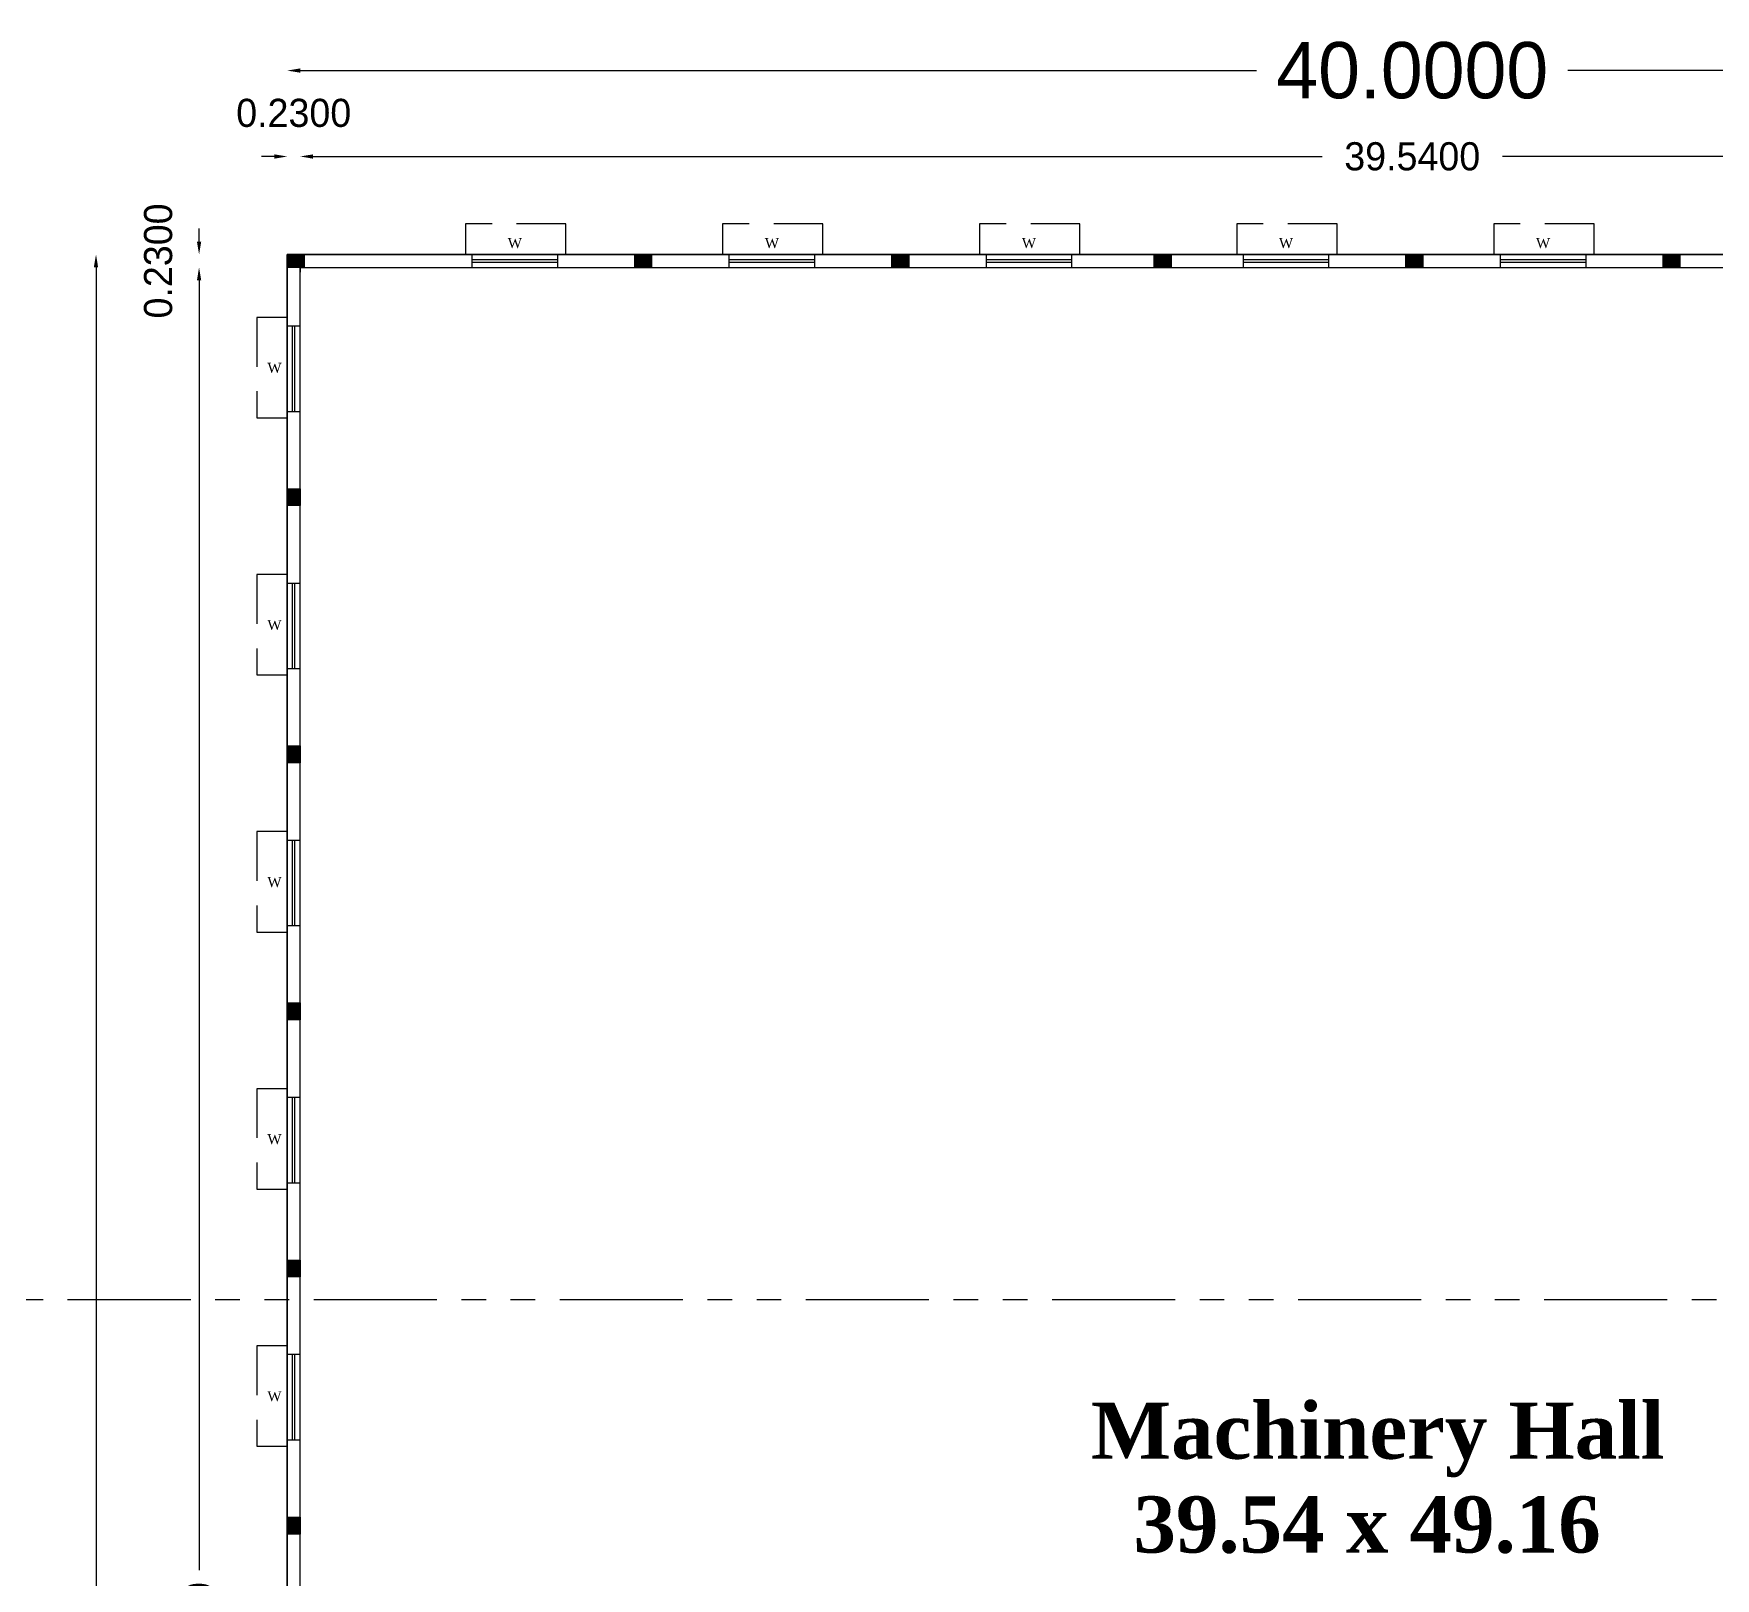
# Model space of a CAD drawing. Header units: metres. Extents: x 0 to 1012, y 0 to 496.
# Drawn here: x 743.71 to 773.61, y 304.55 to 332.01 of the extents above; entities that cross this region are included whole.
import ezdxf

# ---------------------------------------------------------------- set-up
doc = ezdxf.new("R2010")
doc.units = ezdxf.units.M
doc.header["$LTSCALE"] = 3.5
doc.header["$MEASUREMENT"] = 0
doc.linetypes.add('HIDDEN', pattern=[0.375, 0.25, -0.125])
doc.linetypes.add('PHANTOM2', pattern=[1.25, 0.625, -0.125, 0.125, -0.125, 0.125, -0.125])
doc.layers.get('0').update_dxf_attribs({"linetype": 'CONTINUOUS'})
doc.layers.get('DEFPOINTS').update_dxf_attribs({"linetype": 'CONTINUOUS'})
doc.styles.add('RomanS', font='romans.shx')
doc.dimstyles.get("Standard").update_dxf_attribs({"dimtxt": 0.18, "dimasz": 0.18, "dimexe": 0.18, "dimexo": 0.0625, "dimgap": 0.09, "dimtad": 0, "dimtih": 1, "dimtoh": 1, "dimdec": 4, "dimzin": 0, "dimdsep": 46, "dimtxsty": 'Standard', "dimcen": 0.09, "dimadec": 0, "dimazin": 0, "dimtfac": 1, "dimtdec": 4, "dimtofl": 0, "dimtmove": 0, "dimatfit": 3, "dimfxl": 0, "dimtolj": 1, "dimtzin": 0, "dimarcsym": 0})

# ---------------------------------------------------------------- blocks, each defined once
blk = doc.blocks.new('*D70')
at = {"color": 0, "lineweight": -2}
for p, q in [((748.451, 331.353), (765.453, 331.353)), ((787.991, 331.353), (770.989, 331.353))]:
    blk.add_line(p, q, dxfattribs=at)
at = {"color": 0}
for points in [[(748.451, 331.392), (748.451, 331.315), (748.221, 331.353)], [(787.991, 331.392), (787.991, 331.315), (788.221, 331.353)]]:
    blk.add_solid(points, dxfattribs=at)
at = {"layer": 'DEFPOINTS', "color": 0}
for p in [(788.221, 331.353), (748.221, 328.084), (788.221, 328.084)]:
    blk.add_point(p, dxfattribs=at)
at = {"color": 0, "insert": (768.221, 331.353), "char_height": 1, "attachment_point": 5}
blk.add_mtext('\\A1;40.0000', dxfattribs=at)
blk = doc.blocks.new('*D72')
at = {"color": 0, "lineweight": -2}
for p, q in [((748.681, 329.826), (766.619, 329.826)), ((787.761, 329.826), (769.823, 329.826))]:
    blk.add_line(p, q, dxfattribs=at)
at = {"color": 0}
for points in [[(748.681, 329.864), (748.681, 329.787), (748.451, 329.826)], [(787.761, 329.864), (787.761, 329.787), (787.991, 329.826)]]:
    blk.add_solid(points, dxfattribs=at)
at = {"layer": 'DEFPOINTS', "color": 0}
for p in [(787.991, 329.826), (748.451, 327.854), (787.991, 327.854)]:
    blk.add_point(p, dxfattribs=at)
at = {"color": 0, "insert": (768.221, 329.826), "char_height": 0.5, "attachment_point": 5}
blk.add_mtext('\\A1;39.5400', dxfattribs=at)
blk = doc.blocks.new('*D73')
at = {"color": 0, "lineweight": -2}
for p, q in [((747.991, 329.826), (747.761, 329.826)), ((748.681, 329.826), (748.911, 329.826))]:
    blk.add_line(p, q, dxfattribs=at)
at = {"color": 0}
for points in [[(747.991, 329.864), (747.991, 329.787), (748.221, 329.826)], [(748.681, 329.864), (748.681, 329.787), (748.451, 329.826)]]:
    blk.add_solid(points, dxfattribs=at)
at = {"layer": 'DEFPOINTS', "color": 0}
for p in [(748.451, 329.826), (748.221, 328.084), (748.451, 327.854)]:
    blk.add_point(p, dxfattribs=at)
at = {"color": 0, "insert": (748.336, 330.598), "char_height": 0.5, "attachment_point": 5}
blk.add_mtext('\\A1;0.2300', dxfattribs=at)
blk = doc.blocks.new('*D74')
at = {"color": 0, "lineweight": -2}
for p, q in [((746.653, 327.624), (746.653, 304.698)), ((746.653, 278.924), (746.653, 301.851))]:
    blk.add_line(p, q, dxfattribs=at)
at = {"color": 0}
for points in [[(746.615, 327.624), (746.692, 327.624), (746.653, 327.854)], [(746.615, 278.924), (746.692, 278.924), (746.653, 278.694)]]:
    blk.add_solid(points, dxfattribs=at)
at = {"layer": 'DEFPOINTS', "color": 0}
for p in [(746.653, 327.854), (748.451, 327.854), (748.221, 278.694)]:
    blk.add_point(p, dxfattribs=at)
at = {"color": 0, "insert": (746.653, 303.274), "char_height": 0.5, "attachment_point": 5, "rotation": 90}
blk.add_mtext('\\A1;49.1600', dxfattribs=at)
blk = doc.blocks.new('*D75')
at = {"color": 0, "lineweight": -2}
for p, q in [((744.821, 327.854), (744.821, 304.341)), ((744.821, 275.314), (744.821, 298.828))]:
    blk.add_line(p, q, dxfattribs=at)
at = {"color": 0}
for points in [[(744.782, 327.854), (744.859, 327.854), (744.821, 328.084)], [(744.782, 275.314), (744.859, 275.314), (744.821, 275.084)]]:
    blk.add_solid(points, dxfattribs=at)
at = {"layer": 'DEFPOINTS', "color": 0}
for p in [(748.221, 328.084), (744.821, 275.084), (748.221, 275.084)]:
    blk.add_point(p, dxfattribs=at)
at = {"color": 0, "insert": (744.821, 301.584), "char_height": 1, "attachment_point": 5, "rotation": 90}
blk.add_mtext('\\A1;53.0000', dxfattribs=at)
blk = doc.blocks.new('*D76')
at = {"color": 0, "lineweight": -2}
for p, q in [((746.653, 328.314), (746.653, 328.544)), ((746.653, 327.624), (746.653, 327.394))]:
    blk.add_line(p, q, dxfattribs=at)
at = {"color": 0}
for points in [[(746.615, 328.314), (746.692, 328.314), (746.653, 328.084)], [(746.615, 327.624), (746.692, 327.624), (746.653, 327.854)]]:
    blk.add_solid(points, dxfattribs=at)
at = {"layer": 'DEFPOINTS', "color": 0}
for p in [(748.221, 328.084), (746.653, 327.854), (748.451, 327.854)]:
    blk.add_point(p, dxfattribs=at)
at = {"color": 0, "insert": (745.928, 327.969), "char_height": 0.5, "attachment_point": 5, "rotation": 90}
blk.add_mtext('\\A1;0.2300', dxfattribs=at)

msp = doc.modelspace()

# ---------------------------------------------------------------- hatches: boundary and pattern name
h = msp.add_hatch(color=256)
h.dxf.hatch_style = 1
h.paths.add_polyline_path([(748.52111, 327.85424), (748.52111, 328.08424), (748.22111, 328.08424), (748.22111, 327.85424)])
h = msp.add_hatch(color=256)
h.dxf.hatch_style = 1
h.paths.add_polyline_path([(754.6992, 327.85424), (754.6992, 328.08424), (754.3992, 328.08424), (754.3992, 327.85424)])
h = msp.add_hatch(color=256)
h.dxf.hatch_style = 1
h.paths.add_polyline_path([(759.2692, 327.85424), (759.2692, 328.08424), (758.9692, 328.08424), (758.9692, 327.85424)])
h = msp.add_hatch(color=256)
h.dxf.hatch_style = 1
h.paths.add_polyline_path([(763.9342, 327.85424), (763.9342, 328.08424), (763.6342, 328.08424), (763.6342, 327.85424)])
h = msp.add_hatch(color=256)
h.dxf.hatch_style = 1
h.paths.add_polyline_path([(768.4092, 327.85424), (768.4092, 328.08424), (768.1092, 328.08424), (768.1092, 327.85424)])
h = msp.add_hatch(color=256)
h.dxf.hatch_style = 1
h.paths.add_polyline_path([(772.9792, 327.85424), (772.9792, 328.08424), (772.6792, 328.08424), (772.6792, 327.85424)])
h = msp.add_hatch(color=256)
h.dxf.hatch_style = 1
h.paths.add_polyline_path([(748.22111, 323.61924), (748.45111, 323.61924), (748.45111, 323.91924), (748.22111, 323.91924)])
h = msp.add_hatch(color=256)
h.dxf.hatch_style = 1
h.paths.add_polyline_path([(748.22111, 319.04924), (748.45111, 319.04924), (748.45111, 319.34924), (748.22111, 319.34924)])
h = msp.add_hatch(color=256)
h.dxf.hatch_style = 1
h.paths.add_polyline_path([(748.22111, 314.47924), (748.45111, 314.47924), (748.45111, 314.77924), (748.22111, 314.77924)])
h = msp.add_hatch(color=256)
h.dxf.hatch_style = 1
h.paths.add_polyline_path([(748.22111, 309.90924), (748.45111, 309.90924), (748.45111, 310.20924), (748.22111, 310.20924)])
h = msp.add_hatch(color=256)
h.dxf.hatch_style = 1
h.paths.add_polyline_path([(748.22111, 305.33924), (748.45111, 305.33924), (748.45111, 305.63924), (748.22111, 305.63924)])

# ---------------------------------------------------------------- linework, layer by layer
at = {"linetype": 'HIDDEN'}
for p, q in [((753.1742, 328.62772), (751.39048, 328.62772)), ((751.39048, 328.62772), (751.39048, 328.08277)), ((753.1742, 328.08277), (753.1742, 328.62772)), ((757.7442, 328.62772), (755.96048, 328.62772)), ((755.96048, 328.62772), (755.96048, 328.08277)), ((757.7442, 328.08277), (757.7442, 328.62772)), ((762.3142, 328.62772), (760.53048, 328.62772)), ((760.53048, 328.62772), (760.53048, 328.08277)), ((762.3142, 328.08277), (762.3142, 328.62772)), ((766.8842, 328.62772), (765.10048, 328.62772)), ((765.10048, 328.62772), (765.10048, 328.08277)), ((766.8842, 328.08277), (766.8842, 328.62772)), ((771.4542, 328.62772), (769.67048, 328.62772)), ((769.67048, 328.62772), (769.67048, 328.08277)), ((771.4542, 328.08277), (771.4542, 328.62772)), ((748.22258, 326.96424), (747.67763, 326.96424)), ((747.67763, 326.96424), (747.67763, 325.18052)), ((747.67763, 325.18052), (748.22258, 325.18052)), ((748.22258, 322.39424), (747.67763, 322.39424)), ((747.67763, 322.39424), (747.67763, 320.61052)), ((747.67763, 320.61052), (748.22258, 320.61052)), ((748.22258, 317.82424), (747.67763, 317.82424)), ((747.67763, 317.82424), (747.67763, 316.04052)), ((747.67763, 316.04052), (748.22258, 316.04052)), ((748.22258, 313.25424), (747.67763, 313.25424)), ((747.67763, 313.25424), (747.67763, 311.47052)), ((747.67763, 311.47052), (748.22258, 311.47052)), ((748.22258, 308.68424), (747.67763, 308.68424)), ((747.67763, 308.68424), (747.67763, 306.90052)), ((747.67763, 306.90052), (748.22258, 306.90052))]:
    msp.add_line(p, q, dxfattribs=at)
for p, q in [((788.22111, 328.08424), (748.22111, 328.08424)), ((748.22111, 327.85424), (748.22111, 328.08424)), ((748.22111, 328.08424), (748.52111, 328.08424)), ((748.22111, 327.76924), (748.22111, 328.06924)), ((748.22111, 328.06924), (748.45111, 328.06924)), ((748.45111, 328.06924), (748.45111, 327.76924)), ((748.52111, 328.08424), (748.52111, 327.85424)), ((751.5042, 328.08277), (751.5042, 327.85424)), ((751.5042, 327.9939), (753.0242, 327.9939)), ((753.0242, 328.08277), (753.0242, 327.85424)), ((754.3992, 327.85424), (754.3992, 328.08424)), ((754.3992, 328.08424), (754.6992, 328.08424)), ((754.6992, 328.08424), (754.6992, 327.85424)), ((756.0742, 328.08277), (756.0742, 327.85424)), ((756.0742, 327.9939), (757.5942, 327.9939)), ((757.5942, 328.08277), (757.5942, 327.85424)), ((758.9692, 327.85424), (758.9692, 328.08424)), ((758.9692, 328.08424), (759.2692, 328.08424)), ((759.2692, 328.08424), (759.2692, 327.85424)), ((760.6442, 328.08277), (760.6442, 327.85424)), ((760.6442, 327.9939), (762.1642, 327.9939)), ((762.1642, 328.08277), (762.1642, 327.85424)), ((763.6342, 327.85424), (763.6342, 328.08424)), ((763.6342, 328.08424), (763.9342, 328.08424)), ((763.9342, 328.08424), (763.9342, 327.85424)), ((765.2142, 328.08277), (765.2142, 327.85424)), ((765.2142, 327.9939), (766.7342, 327.9939)), ((766.7342, 328.08277), (766.7342, 327.85424)), ((768.1092, 327.85424), (768.1092, 328.08424)), ((768.1092, 328.08424), (768.4092, 328.08424)), ((768.4092, 328.08424), (768.4092, 327.85424)), ((769.7842, 328.08277), (769.7842, 327.85424)), ((769.7842, 327.9939), (771.3042, 327.9939)), ((771.3042, 328.08277), (771.3042, 327.85424)), ((772.6792, 327.85424), (772.6792, 328.08424)), ((772.6792, 328.08424), (772.9792, 328.08424)), ((772.9792, 328.08424), (772.9792, 327.85424)), ((748.45111, 327.94924), (748.22111, 327.94924)), ((748.52111, 327.85424), (748.22111, 327.85424)), ((751.5042, 327.94969), (753.0242, 327.94969)), ((754.6992, 327.85424), (754.3992, 327.85424)), ((756.0742, 327.94969), (757.5942, 327.94969)), ((759.2692, 327.85424), (758.9692, 327.85424)), ((760.6442, 327.94969), (762.1642, 327.94969)), ((763.9342, 327.85424), (763.6342, 327.85424)), ((765.2142, 327.94969), (766.7342, 327.94969)), ((768.4092, 327.85424), (768.1092, 327.85424)), ((769.7842, 327.94969), (771.3042, 327.94969)), ((772.9792, 327.85424), (772.6792, 327.85424)), ((748.22258, 326.81424), (748.45111, 326.81424)), ((748.31145, 325.29424), (748.31145, 326.81424)), ((748.35566, 325.29424), (748.35566, 326.81424)), ((748.22258, 325.29424), (748.45111, 325.29424)), ((748.22111, 323.61924), (748.22111, 323.91924)), ((748.22111, 323.91924), (748.45111, 323.91924)), ((748.45111, 323.91924), (748.45111, 323.61924)), ((748.45111, 323.61924), (748.22111, 323.61924)), ((748.22258, 322.24424), (748.45111, 322.24424)), ((748.31145, 320.72424), (748.31145, 322.24424)), ((748.35566, 320.72424), (748.35566, 322.24424)), ((748.22258, 320.72424), (748.45111, 320.72424)), ((748.22111, 319.04924), (748.22111, 319.34924)), ((748.22111, 319.34924), (748.45111, 319.34924)), ((748.45111, 319.34924), (748.45111, 319.04924)), ((748.45111, 319.04924), (748.22111, 319.04924)), ((748.22258, 317.67424), (748.45111, 317.67424)), ((748.31145, 316.15424), (748.31145, 317.67424)), ((748.35566, 316.15424), (748.35566, 317.67424)), ((748.22258, 316.15424), (748.45111, 316.15424)), ((748.22111, 314.47924), (748.22111, 314.77924)), ((748.22111, 314.77924), (748.45111, 314.77924)), ((748.45111, 314.77924), (748.45111, 314.47924)), ((748.45111, 314.47924), (748.22111, 314.47924)), ((748.22258, 313.10424), (748.45111, 313.10424)), ((748.31145, 311.58424), (748.31145, 313.10424)), ((748.35566, 311.58424), (748.35566, 313.10424)), ((748.22258, 311.58424), (748.45111, 311.58424)), ((748.22111, 309.90924), (748.22111, 310.20924)), ((748.22111, 310.20924), (748.45111, 310.20924)), ((748.45111, 310.20924), (748.45111, 309.90924)), ((748.45111, 309.90924), (748.22111, 309.90924)), ((748.22258, 308.53424), (748.45111, 308.53424)), ((748.31145, 307.01424), (748.31145, 308.53424)), ((748.35566, 307.01424), (748.35566, 308.53424)), ((748.22258, 307.01424), (748.45111, 307.01424)), ((748.22111, 305.33924), (748.22111, 305.63924)), ((748.22111, 305.63924), (748.45111, 305.63924)), ((748.45111, 305.63924), (748.45111, 305.33924)), ((748.45111, 305.33924), (748.22111, 305.33924))]:
    msp.add_line(p, q)
at = {"linetype": 'PHANTOM2'}
msp.add_line((739.94204, 309.5086), (793.64216, 309.5086), dxfattribs=at)
for points in [[(748.22111, 278.00424), (748.22111, 328.08424), (788.22111, 328.08424), (788.22111, 275.08424), (779.03111, 275.08424)], [(748.22111, 278.00424), (748.22111, 328.08424), (788.22111, 328.08424), (788.22111, 275.08424), (779.03111, 275.08424)], [(748.45111, 278.69424), (748.45111, 327.85424), (787.99111, 327.85424), (787.99111, 278.69424)]]:
    msp.add_lwpolyline(points)
msp.add_lwpolyline([(748.22111, 275.08424), (788.22111, 275.08424), (788.22111, 328.08424), (748.22111, 328.08424)], close=True)

# ---------------------------------------------------------------- texts
at = {"style": 'RomanS'}
for s, insert, char_height, width, attachment_point in [('{\\fTimes New Roman Baltic|b0|i0|c0|p18;W}', (752.14066, 328.1946), 0.1777477, 0.2428091, 7), ('{\\fTimes New Roman Baltic|b0|i0|c0|p18;W}', (756.71066, 328.1946), 0.1777477, 0.2428091, 7), ('{\\fTimes New Roman Baltic|b0|i0|c0|p18;W}', (761.28066, 328.1946), 0.1777477, 0.2428091, 7), ('{\\fTimes New Roman Baltic|b0|i0|c0|p18;W}', (765.85066, 328.1946), 0.1777477, 0.2428091, 7), ('{\\fTimes New Roman Baltic|b0|i0|c0|p18;W}', (770.42066, 328.1946), 0.1777477, 0.2428091, 7), ('{\\fTimes New Roman Baltic|b0|i0|c0|p18;W}', (747.86723, 325.97667), 0.1777477, 0.2428091, 7), ('{\\fTimes New Roman Baltic|b0|i0|c0|p18;W}', (747.86723, 321.40667), 0.1777477, 0.2428091, 7), ('{\\fTimes New Roman Baltic|b0|i0|c0|p18;W}', (747.86723, 316.83667), 0.1777477, 0.2428091, 7), ('{\\fTimes New Roman Baltic|b0|i0|c0|p18;W}', (747.86723, 312.26667), 0.1777477, 0.2428091, 7), ('{\\fTimes New Roman Baltic|b0|i0|c0|p18;W}', (747.86723, 307.69667), 0.1777477, 0.2428091, 7), ('{\\fTimes New Roman|b1|i0|c0|p18;\\H0.50416x;Machinery Hall\\P  39.54 x 49.16}', (762.50937, 307.67696), 1.9834924, 77.7282455, 1)]:
    msp.add_mtext(s, dxfattribs=dict(at, insert=insert, char_height=char_height, width=width, attachment_point=attachment_point))

# ---------------------------------------------------------------- dimensions: what is measured, and where the dimension line sits
for base, p1, p2, override, picture, middle in [((788.22111, 331.35338), (748.22111, 328.08424), (788.22111, 328.08424), {"dimtxt": 1, "dimasz": 0.23, "dimgap": 0.185, "dimse1": 1, "dimse2": 1, "dimtmove": 2}, '*D70', (768.22111, 331.35338)), ((748.45111, 329.82556), (748.22111, 328.08424), (748.45111, 327.85424), {"dimtxt": 0.5, "dimasz": 0.23, "dimgap": 0.185, "dimse1": 1, "dimse2": 1, "dimtmove": 2}, '*D73', (748.33611, 330.59806)), ((787.99111, 329.82556), (748.45111, 327.85424), (787.99111, 327.85424), {"dimtxt": 0.5, "dimasz": 0.23, "dimgap": 0.185, "dimse1": 1, "dimse2": 1, "dimtmove": 2}, '*D72', (768.22111, 329.82556))]:
    dim = msp.add_linear_dim(base=base, p1=p1, p2=p2, dimstyle='Standard', override=override)
    dim.commit()
    dim.dimension.update_dxf_attribs({"geometry": picture, "text_midpoint": middle})
for base, p1, p2, override, picture, middle in [((746.65321, 327.85424), (748.22111, 328.08424), (748.45111, 327.85424), {"dimtxt": 0.5, "dimasz": 0.23, "dimse1": 1, "dimse2": 1, "dimtmove": 2}, '*D76', (745.92821, 327.96924)), ((744.82054, 275.08424), (748.22111, 328.08424), (748.22111, 275.08424), {"dimtxt": 1, "dimasz": 0.23, "dimse1": 1, "dimse2": 1, "dimtmove": 2}, '*D75', (744.82054, 301.58424)), ((746.65321, 327.85424), (748.22111, 278.69424), (748.45111, 327.85424), {"dimtxt": 0.5, "dimasz": 0.23, "dimse1": 1, "dimse2": 1, "dimtmove": 2}, '*D74', (746.65321, 303.27424))]:
    dim = msp.add_linear_dim(base=base, p1=p1, p2=p2, angle=90, dimstyle='Standard', override=override)
    dim.commit()
    dim.dimension.update_dxf_attribs({"geometry": picture, "text_midpoint": middle, "text_rotation": 90})

doc.saveas('drawing.dxf')
